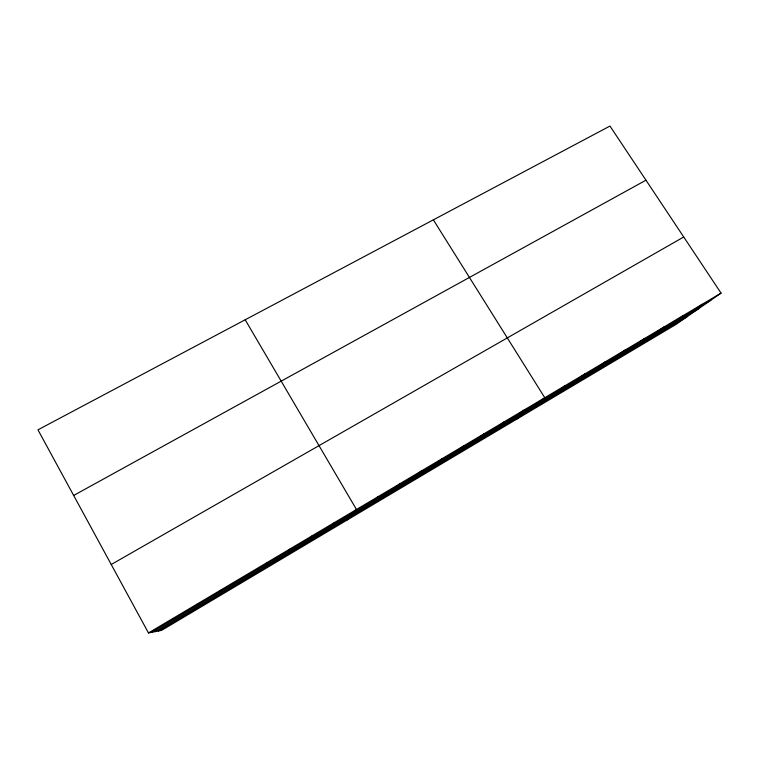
<?xml version="1.0" encoding="UTF-8"?>
<svg xmlns="http://www.w3.org/2000/svg" width="759" height="759" viewBox="0 0 759 759"><rect width="100%" height="100%" fill="white"/><g stroke="black" fill="none" stroke-linecap="round" stroke-linejoin="round"><path stroke-width="1.14" d="M266.599 563.994L266.627 562.808M288.866 550.768L289.464 549.26M310.896 537.695L312.044 535.854M332.679 524.754L334.377 522.6M346.702 520.285L356.464 509.488L245.185 319.786M375.553 499.299L378.305 496.528M396.644 486.775L399.908 483.701M417.516 474.384L421.283 471.026M438.161 462.117L442.421 458.474M458.597 449.983L463.332 446.064M478.815 437.981L484.024 433.787M498.834 426.093L504.488 421.634M518.634 414.338L524.744 409.613M516.063 419.547L544.782 397.725L433.37 219.854M558.226 390.828L565.208 385.6M577.997 379.083L585.426 373.599M597.57 367.46L605.416 361.739M616.944 355.962L625.198 349.994M636.108 344.577L644.77 338.381M655.083 333.315L664.144 326.882M673.869 322.167L683.309 315.507M692.455 311.124L702.274 304.245M721.05 293.107L676.165 324.33L161.629 630.349L148.47 632.94L37.95 429.831L609.97 126.06L721.05 293.107L148.47 632.94M155.054 631.64L698.773 308.6M158.489 630.966L686.999 316.797M151.496 632.342L710.86 300.194M111.231 564.506L683.726 236.979M73.661 495.466L645.966 180.196M172.644 618.585L175.035 618.367M196.543 604.401L198.308 604.543M220.176 590.379L221.324 590.872M243.535 576.517L244.094 577.362"/></g></svg>
